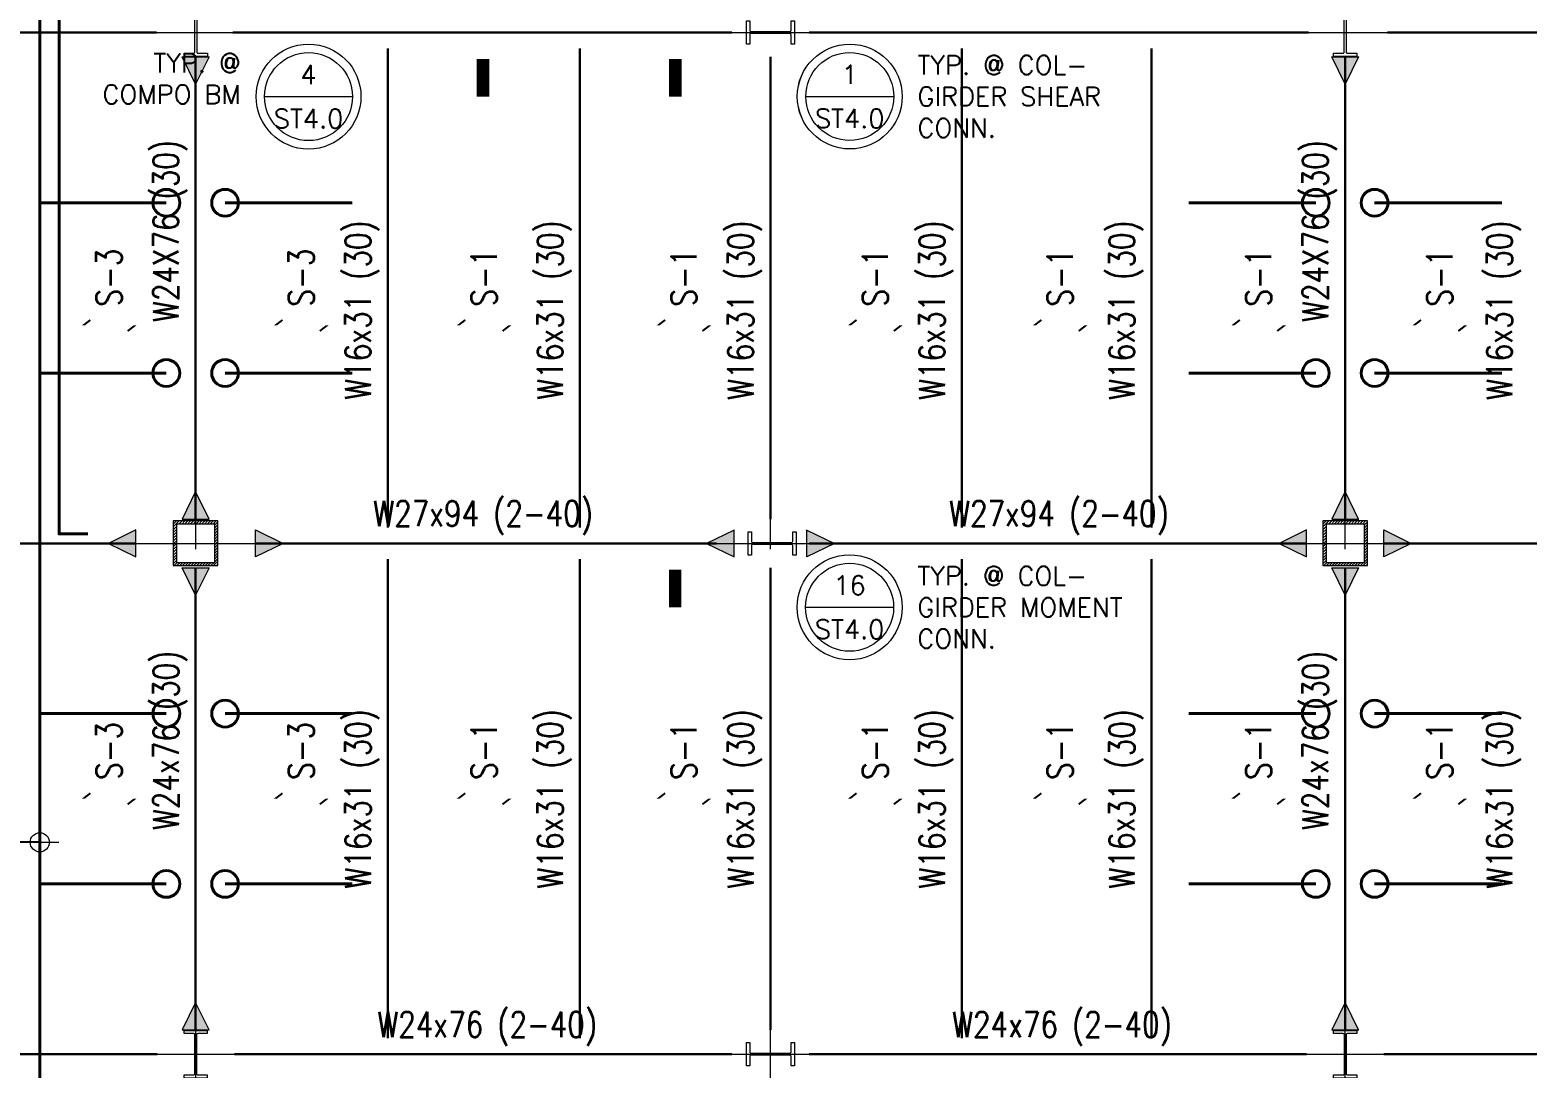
# Model space of a CAD drawing. Header units: millimetres. Extents: x -102066 to 146238, y -50253 to 85631.
# Drawn here: x -55198 to -31755, y 5294 to 21551 of the extents above; entities that cross this region are included whole.
import ezdxf
from ezdxf.enums import TextEntityAlignment as Align

# ---------------------------------------------------------------- set-up
doc = ezdxf.new("R2010")
doc.units = ezdxf.units.MM
doc.header["$MEASUREMENT"] = 0
doc.linetypes.add('CENTER2', pattern=[28.575, 19.05, -3.175, 3.175, -3.175])
doc.layers.get('0').update_dxf_attribs({"lineweight": 0})
for name, color, linetype, lineweight in [('COLUMN', 4, 'Continuous', 30), ('GRIDLINES_DIM', 252, 'Continuous', 5), ('HATCH', 8, 'Continuous', 5), ('S-ANNO-DIMS', 252, 'Continuous', 5), ('S-ANNO-MARK', 2, 'Continuous', 9), ('S-ANNO-NPLT', 7, 'Continuous', 9), ('S-Anno-Symb', 143, 'Continuous', 15), ('S-Anno-Text', 52, 'Continuous', 15), ('S-BEAM', 5, 'Continuous', 30), ('S-BRACE', 2, 'Continuous', 9), ('S-COLS', 2, 'Continuous', 20), ('S-CONN', 1, 'Continuous', 9), ('S_COL', 2, 'Continuous', 20), ('S_DRB', 4, 'Continuous', 40), ('S_GRID LINES', 252, 'Continuous', 5)]:
    doc.layers.add(name, color=color, linetype=linetype, lineweight=lineweight)
doc.styles.add('1', font='simplex.shx', dxfattribs={"width": 0.85, "height": 300})
doc.styles.add('ROMANSX', font='ROMANS.shx', dxfattribs={"height": 0.09375})
doc.styles.add('SIMPLEX', font='SIMPLEX.shx', dxfattribs={"width": 0.8, "height": 400})
doc.dimstyles.new('ESCA', dxfattribs={"dimtxt": 300, "dimasz": 1, "dimexe": 100, "dimexo": 100, "dimgap": 100, "dimtad": 1, "dimdec": 0, "dimrnd": 1, "dimdsep": 46, "dimtxsty": '1', "dimblk1": 'ESCADIM_ARW', "dimblk2": 'ESCADIM_ARW', "dimsah": 1, "dimcen": 50, "dimclrd": 256, "dimclre": 256, "dimclrt": 52, "dimadec": 0, "dimazin": 0, "dimtfac": 1, "dimtdec": 0, "dimtofl": 0, "dimtmove": 0, "dimatfit": 3, "dimldrblk": 'ESCADIM_ARW', "dimfxl": 1, "dimtolj": 1, "dimtzin": 0, "dimarcsym": 0})

# ---------------------------------------------------------------- blocks, each defined once
blk = doc.blocks.new('DIM_GRIDLINES_2')
at = {"layer": 'GRIDLINES_DIM', "linetype": 'CENTER2', "ltscale": 300}
for p, q in [((17000, -10379.6), (17000, 63813, 0)), ((26000, -10379.6), (26000, 63813, 0)), ((35000, -10379.6), (35000, 63813, 0)), ((-12556.3, 32000, 0), (50790.7, 32000, 0)), ((-12556.3, 24000, 0), (50790.7, 24000, 0)), ((-12556.3, 16000, 0), (50790.7, 16000, 0))]:
    blk.add_line(p, q, dxfattribs=at)
blk = doc.blocks.new('9F COLUMN LAYOUT')
at = {"layer": 'HATCH', "ltscale": 0.05}
h = blk.add_hatch(dxfattribs=at)
h.set_pattern_fill('ANSI31', color=256, scale=250, style=0)
h.set_pattern_definition([(45, (50219.336, 11360.09), (-22.097087, 22.097087), [])])
h.paths.add_polyline_path([(16699, 23702), (17299, 23702), (17299, 24302), (16699, 24302)], flags=16)
h.paths.add_polyline_path([(16649, 23652), (17349, 23652), (17349, 24352), (16649, 24352)])
h = blk.add_hatch(dxfattribs=at)
h.set_pattern_fill('ANSI31', color=256, scale=250, style=0)
h.set_pattern_definition([(45, (68220.426, 11360.09), (-22.097087, 22.097087), [])])
h.paths.add_polyline_path([(34700, 23702), (35300, 23702), (35300, 24302), (34700, 24302)], flags=16)
h.paths.add_polyline_path([(34650, 23652), (35350, 23652), (35350, 24352), (34650, 24352)])
at = {"layer": 'S-COLS', "ltscale": 0.5, "elevation": 0}
for points in [[(16649, 23652), (17349, 23652), (17349, 24352), (16649, 24352)], [(16699, 23702), (17299, 23702), (17299, 24302), (16699, 24302)], [(34650, 23652), (35350, 23652), (35350, 24352), (34650, 24352)], [(34700, 23702), (35300, 23702), (35300, 24302), (34700, 24302)]]:
    blk.add_lwpolyline(points, close=True, dxfattribs=at)
at = {"layer": 'S_COL', "ltscale": 0.05, "elevation": 0}
for points in [[(17000, 32376), (17183, 32376), (17183, 32323), (17033, 32323, 0.414214), (17015, 32305), (17015, 31695, 0.414214), (17033, 31677), (17183, 31677), (17183, 31624), (16817, 31624), (16817, 31677), (16967, 31677, 0.414214), (16985, 31695), (16985, 32305, 0.414214), (16967, 32323), (16817, 32323), (16817, 32376), (17000, 32376)], [(35000, 32376), (35183, 32376), (35183, 32323), (35033, 32323, 0.414214), (35015, 32305), (35015, 31695, 0.414214), (35033, 31677), (35183, 31677), (35183, 31624), (34817, 31624), (34817, 31677), (34967, 31677, 0.414214), (34985, 31695), (34985, 32305, 0.414214), (34967, 32323), (34817, 32323), (34817, 32376), (35000, 32376)], [(25624, 32000), (25624, 32183), (25677, 32183), (25677, 32033, 0.414214), (25695, 32015), (26305, 32015, 0.414214), (26323, 32033), (26323, 32183), (26376, 32183), (26376, 31817), (26323, 31817), (26323, 31967, 0.414214), (26305, 31985), (25695, 31985, 0.414214), (25677, 31967), (25677, 31817), (25624, 31817), (25624, 32000)], [(25649, 24000), (25649, 24183), (25702, 24183), (25702, 24033, 0.414214), (25720, 24015), (26329, 24015, 0.414214), (26348, 24033), (26348, 24183), (26401, 24183), (26401, 23817), (26348, 23817), (26348, 23967, 0.414214), (26329, 23985), (25720, 23985, 0.414214), (25702, 23967), (25702, 23817), (25649, 23817), (25649, 24000)]]:
    blk.add_lwpolyline(points, format="xyb", dxfattribs=at)
at = {"layer": 'S_COL', "ltscale": 0.05}
for points in [[(17000, 15628), (16818, 15628), (16818, 15677), (16969, 15677, 0.414214), (16987, 15695), (16987, 16305, 0.414214), (16969, 16323), (16818, 16323), (16818, 16372), (17182, 16372), (17182, 16323), (17031, 16323, 0.414214), (17013, 16305), (17013, 15695, 0.414214), (17031, 15677), (17182, 15677), (17182, 15628), (17000, 15628)], [(25624, 16000), (25624, 16183), (25677, 16183), (25677, 16033, 0.414214), (25695, 16015), (26305, 16015, 0.414214), (26323, 16033), (26323, 16183), (26376, 16183), (26376, 15817), (26323, 15817), (26323, 15967, 0.414214), (26305, 15985), (25695, 15985, 0.414214), (25677, 15967), (25677, 15817), (25624, 15817), (25624, 16000)], [(35000, 15628), (34818, 15628), (34818, 15677), (34969, 15677, 0.414214), (34987, 15695), (34987, 16305, 0.414214), (34969, 16323), (34818, 16323), (34818, 16372), (35182, 16372), (35182, 16323), (35031, 16323, 0.414214), (35013, 16305), (35013, 15695, 0.414214), (35031, 15677), (35182, 15677), (35182, 15628), (35000, 15628)]]:
    blk.add_lwpolyline(points, format="xyb", dxfattribs=at)
blk = doc.blocks.new('Bubble')
at = {"layer": 'S-ANNO-NPLT'}
blk.add_circle((0, 0), 0.2608, dxfattribs=at)
at = {"layer": 'S-Anno-Symb', "color": 0}
blk.add_line((-0.2188, 0), (0.2188, 0), dxfattribs=at)
blk.add_circle((0, 0), 0.2187, dxfattribs=at)
at = {"layer": 'S-Anno-Symb', "style": 'ROMANSX'}
for tag, p in [('1', (0, 0.1094)), ('S1', (0, -0.1094))]:
    blk.add_attdef(tag, text='', height=0.0937, dxfattribs=at).set_placement(p, align=Align.MIDDLE_CENTER)
at = {"layer": 'S-Anno-Symb', "style": 'ROMANSX', "width": 1.018385, "flags": 8}
blk.add_attdef('LONG', text='', height=0.0937, dxfattribs=at).set_placement((-0.1796, -0.1249), (0.1796, -0.1249), align=Align.FIT)
blk = doc.blocks.new('ESCADIM_ARW')
at = {"color": 7}
blk.add_line((-150, 0), (150, 0), dxfattribs=at)
blk.add_circle((0, 0), 75, dxfattribs=at)
blk = doc.blocks.new('9F FRAMING PLAN2')
at = {"layer": 'S-CONN'}
for points in [[(-52814, 21130), (-52604, 20701), (-52394, 21130)], [(-34813, 21130), (-34603, 20701), (-34392, 21130)], [(-52814, 13892), (-52604, 14321), (-52394, 13892)], [(-34813, 13892), (-34603, 14321), (-34392, 13892)], [(-53539, 13300), (-53968, 13511), (-53539, 13721)], [(-51664, 13300), (-51235, 13511), (-51664, 13721)], [(-44173, 13299), (-44602, 13509), (-44173, 13719)], [(-43031, 13299), (-42602, 13509), (-43031, 13719)], [(-35208, 13300), (-35637, 13511), (-35208, 13721)], [(-33996, 13300), (-33567, 13511), (-33996, 13721)], [(-52814, 13130), (-52604, 12701), (-52394, 13130)], [(-34813, 13130), (-34603, 12701), (-34392, 13130)], [(-52814, 5892), (-52604, 6321), (-52394, 5892)], [(-34813, 5892), (-34603, 6321), (-34392, 5892)]]:
    blk.add_hatch(color=256, dxfattribs=at).paths.add_polyline_path(points)
at = {"layer": 'S-BEAM'}
for p, q in [((-53215, 21512, -107), (-61289, 21512, -107)), ((-52023, 21512, -107), (-44208, 21511, -107)), ((-35175, 21511, -107), (-42996, 21512, -107)), ((-33942, 21511, -107), (-25908, 21512, -107)), ((-52603, 13892, -107), (-52603, 21130, -107)), ((-49594, 13761, -107), (-49594, 21263, -107)), ((-46585, 13761, -107), (-46585, 21263, -107)), ((-43602, 13892, -107), (-43602, 21130, -107)), ((-40605, 13761, -107), (-40605, 21262, -107)), ((-37634, 13761, -107), (-37634, 21261, -107)), ((-34602, 13892, -107), (-34602, 21130, -107)), ((-53539, 13511, -107), (-60996, 13511, -107)), ((-51664, 13511, -107), (-44446, 13511, -107)), ((-35208, 13511, -107), (-42996, 13511, -107)), ((-33996, 13511, -107), (-26208, 13511, -107)), ((-52603, 13130, -107), (-52603, 5892, -107)), ((-49594, 13261, -107), (-49594, 5761, -107)), ((-46585, 13261, -107), (-46585, 5761, -107)), ((-43602, 13130, -107), (-43602, 5892, -107)), ((-40605, 13261, -107), (-40605, 5761, -107)), ((-37634, 13261, -107), (-37634, 5761, -107)), ((-34602, 13130, -107), (-34602, 5892, -107)), ((-53208, 5511, -107), (-61121, 5511, -107)), ((-51996, 5511, -107), (-44208, 5510, -107)), ((-35208, 5510, -107), (-42996, 5510, -107)), ((-33998, 5511, -107), (-26083, 5511, -107))]:
    blk.add_line(p, q, dxfattribs=at)
at = {"layer": 'S-CONN', "color": 1, "elevation": -107}
for points in [[(-52394, 21130), (-52604, 20701), (-52814, 21130), (-52392, 21130)], [(-34392, 21130), (-34603, 20701), (-34813, 21130), (-34391, 21130)], [(-52394, 13892), (-52604, 14321), (-52814, 13892), (-52392, 13892)], [(-34392, 13892), (-34603, 14321), (-34813, 13892), (-34391, 13892)], [(-53539, 13721), (-53968, 13511), (-53539, 13300), (-53539, 13722)], [(-51664, 13721), (-51235, 13511), (-51664, 13300), (-51664, 13722)], [(-44173, 13719), (-44602, 13509), (-44173, 13299), (-44173, 13721)], [(-43031, 13719), (-42602, 13509), (-43031, 13299), (-43031, 13721)], [(-35208, 13721), (-35637, 13511), (-35208, 13300), (-35208, 13722)], [(-33996, 13721), (-33567, 13511), (-33996, 13300), (-33996, 13722)], [(-52394, 13130), (-52604, 12701), (-52814, 13130), (-52392, 13130)], [(-34392, 13130), (-34603, 12701), (-34813, 13130), (-34391, 13130)], [(-52394, 5892), (-52604, 6321), (-52814, 5892), (-52392, 5892)], [(-34392, 5892), (-34603, 6321), (-34813, 5892), (-34391, 5892)]]:
    blk.add_lwpolyline(points, dxfattribs=at)
blk = doc.blocks.new("ADD' L BARS")
at = {"layer": 'S_DRB', "color": 4, "elevation": 0}
blk.add_lwpolyline([(15310.1, 24150), (14860.1, 24150), (14860.1, 47606.7), (15310.1, 47606.7)], dxfattribs=at)

msp = doc.modelspace()

# ---------------------------------------------------------------- linework, layer by layer
at = {"layer": 'S-ANNO-MARK'}
for points, elevation in [([(-54251.40553, 17009.74485, 29.99952, 29.99952, 0), (-54364.44986, 16922.74372, 0, 0, 0), (-53554.87231, 16922.74372, 29.99952, 29.99952, 0), (-53667.91664, 16835.74258, 0, 0, 0)], -106.73929), ([(-51242.94538, 17009.74485, 29.99952, 29.99952, 0), (-51355.98971, 16922.74372, 0, 0, 0), (-50546.41216, 16922.74372, 29.99952, 29.99952, 0), (-50659.45649, 16835.74258, 0, 0, 0)], -106.73929), ([(-48381.32587, 17009.74485, 29.99952, 29.99952, 0), (-48494.3702, 16922.74372, 0, 0, 0), (-47684.79265, 16922.74372, 29.99952, 29.99952, 0), (-47797.83697, 16835.74258, 0, 0, 0)], -106.7393), ([(-45251.40553, 17009.74485, 29.99952, 29.99952, 0), (-45364.44986, 16922.74372, 0, 0, 0), (-44554.87231, 16922.74372, 29.99952, 29.99952, 0), (-44667.91664, 16835.74258, 0, 0, 0)], -106.73929), ([(-42254.46172, 17009.74485, 29.99952, 29.99952, 0), (-42367.50605, 16922.74372, 0, 0, 0), (-41557.9285, 16922.74372, 29.99952, 29.99952, 0), (-41670.97283, 16835.74258, 0, 0, 0)], -106.73929), ([(-39359.20408, 17009.94842, 29.99952, 29.99952, 0), (-39472.24841, 16922.94729, 0, 0, 0), (-38662.67086, 16922.94729, 29.99952, 29.99952, 0), (-38775.71519, 16835.94615, 0, 0, 0)], -106.7393), ([(-36251.40553, 17009.74485, 29.99952, 29.99952, 0), (-36364.44986, 16922.74372, 0, 0, 0), (-35554.87231, 16922.74372, 29.99952, 29.99952, 0), (-35667.91664, 16835.74258, 0, 0, 0)], -106.73929), ([(-33415.11506, 17009.74485, 29.99952, 29.99952, 0), (-33528.15939, 16922.74372, 0, 0, 0), (-32718.58184, 16922.74372, 29.99952, 29.99952, 0), (-32831.62617, 16835.74258, 0, 0, 0)], -106.73928), ([(-54251.40553, 9598.2682, 29.99952, 29.99952, 0), (-54364.44986, 9511.26707, 0, 0, 0), (-53554.87231, 9511.26707, 29.99952, 29.99952, 0), (-53667.91664, 9424.26594, 0, 0, 0)], -106.73929), ([(-51242.94538, 9598.2682, 29.99952, 29.99952, 0), (-51355.98971, 9511.26707, 0, 0, 0), (-50546.41216, 9511.26707, 29.99952, 29.99952, 0), (-50659.45649, 9424.26594, 0, 0, 0)], -106.73929), ([(-48381.32587, 9598.2682, 29.99952, 29.99952, 0), (-48494.3702, 9511.26707, 0, 0, 0), (-47684.79265, 9511.26707, 29.99952, 29.99952, 0), (-47797.83697, 9424.26594, 0, 0, 0)], -106.7393), ([(-45251.40553, 9598.2682, 29.99952, 29.99952, 0), (-45364.44986, 9511.26707, 0, 0, 0), (-44554.87231, 9511.26707, 29.99952, 29.99952, 0), (-44667.91664, 9424.26594, 0, 0, 0)], -106.73929), ([(-42254.46172, 9598.2682, 29.99952, 29.99952, 0), (-42367.50605, 9511.26707, 0, 0, 0), (-41557.9285, 9511.26707, 29.99952, 29.99952, 0), (-41670.97283, 9424.26594, 0, 0, 0)], -106.73929), ([(-39359.20408, 9598.47178, 29.99952, 29.99952, 0), (-39472.24841, 9511.47064, 0, 0, 0), (-38662.67086, 9511.47064, 29.99952, 29.99952, 0), (-38775.71519, 9424.46951, 0, 0, 0)], -106.7393), ([(-36251.40553, 9598.2682, 29.99952, 29.99952, 0), (-36364.44986, 9511.26707, 0, 0, 0), (-35554.87231, 9511.26707, 29.99952, 29.99952, 0), (-35667.91664, 9424.26594, 0, 0, 0)], -106.73929), ([(-33415.11506, 9598.2682, 29.99952, 29.99952, 0), (-33528.15939, 9511.26707, 0, 0, 0), (-32718.58184, 9511.26707, 29.99952, 29.99952, 0), (-32831.62617, 9424.26594, 0, 0, 0)], -106.73928)]:
    msp.add_lwpolyline(points, format="xyseb", dxfattribs=dict(at, elevation=elevation))
at = {"layer": 'S-ANNO-NPLT'}
for centre in [(-50835.67728, 20506.99885, -106.7393), (-42360.40587, 20508.62717, -106.7393), (-42362.63167, 12509.25904, -106.7393)]:
    msp.add_circle(centre, 821.36597, dxfattribs=at)
at = {"layer": 'S-Anno-Symb', "linetype": 'ByBlock'}
for points, elevation in [([(-50014.31131, 20506.99885, 0, 0, 0), (-48103.45634, 20506.99885, 196.07256, 196.07256, 0), (-48103.45634, 21095.21653, 0, 0, 0)], -106.7393), ([(-43181.77184, 20506.99885, 0, 0, 0), (-45092.62681, 20506.99885, 196.07256, 196.07256, 0), (-45092.62681, 21095.21653, 0, 0, 0)], -106.73929), ([(-43183.99764, 12509.25904, 0, 0, 0), (-45094.85261, 12509.25904, 196.07256, 196.07256, 0), (-45094.85261, 13097.47672, 0, 0, 0)], -106.7393)]:
    msp.add_lwpolyline(points, format="xyseb", dxfattribs=dict(at, elevation=elevation))
at = {"layer": 'S_DRB'}
for p, q in [((-55052.27165, 18844.60041, -106.7393), (-53062.63867, 18844.60041, -106.7393)), ((-50152.27165, 18844.60041, -106.7393), (-52141.90463, 18844.60041, -106.7393)), ((-37052.27165, 18844.60041, -106.7393), (-35062.63867, 18844.60041, -106.7393)), ((-32152.27165, 18844.60041, -106.7393), (-34141.90463, 18844.60041, -106.7393)), ((-55052.27165, 16177.93374, -106.73929), (-53062.63867, 16177.93374, -106.73929)), ((-50152.27165, 16177.93374, -106.73929), (-52141.90463, 16177.93374, -106.73929)), ((-37052.27165, 16177.93374, -106.73929), (-35062.63867, 16177.93374, -106.73929)), ((-32152.27165, 16177.93374, -106.73929), (-34141.90463, 16177.93374, -106.73929)), ((-55052.27165, 10844.60041, -106.73929), (-53062.63867, 10844.60041, -106.73929)), ((-50152.27165, 10844.60041, -106.73929), (-52141.90463, 10844.60041, -106.73929)), ((-37052.27165, 10844.60041, -106.73929), (-35062.63867, 10844.60041, -106.73929)), ((-32152.27165, 10844.60041, -106.73929), (-34141.90463, 10844.60041, -106.73929)), ((-55052.27165, 8177.93374, -106.73929), (-53062.63867, 8177.93374, -106.73929)), ((-50152.27165, 8177.93374, -106.73929), (-52141.90463, 8177.93374, -106.73929)), ((-37052.27165, 8177.93374, -106.73929), (-35062.63867, 8177.93374, -106.73929)), ((-32152.27165, 8177.93374, -106.73929), (-34141.90463, 8177.93374, -106.73929))]:
    msp.add_line(p, q, dxfattribs=at)
at = {"layer": 'S_DRB', "color": 4, "elevation": -106.73929}
msp.add_lwpolyline([(-54593.76593, -2059.38124), (-55043.76593, -2059.38124), (-55043.76593, 45116.54272), (-54593.76593, 45116.54272)], dxfattribs=at)
at = {"layer": 'S_DRB'}
for centre in [(-53062.63867, 18844.60041, -106.7393), (-52141.90463, 18844.60041, -106.7393), (-35062.63867, 18844.60041, -106.7393), (-34141.90463, 18844.60041, -106.7393), (-53062.63867, 16177.93374, -106.73929), (-52141.90463, 16177.93374, -106.73929), (-35062.63867, 16177.93374, -106.73929), (-34141.90463, 16177.93374, -106.73929), (-53062.63867, 10844.60041, -106.73929), (-52141.90463, 10844.60041, -106.73929), (-35062.63867, 10844.60041, -106.73929), (-34141.90463, 10844.60041, -106.73929), (-53062.63867, 8177.93374, -106.73929), (-52141.90463, 8177.93374, -106.73929), (-35062.63867, 8177.93374, -106.73929), (-34141.90463, 8177.93374, -106.73929)]:
    msp.add_circle(centre, 210.36702, dxfattribs=at)

# ---------------------------------------------------------------- block references
at = {"layer": 'COLUMN'}
msp.add_blockref('9F FRAMING PLAN2', (0, 0), dxfattribs=at)
at = {"layer": 'S-Anno-Symb', "xscale": 3149.760000000242, "yscale": 3149.760000000242, "zscale": 3149.760000000242}
for p, values in [((-50835.67728, 20506.99885, -106.7393), {'1': '4', 'S1': 'ST4.0'}), ((-42360.40587, 20508.62717, -106.7393), {'1': '1', 'S1': 'ST4.0'}), ((-42362.63167, 12509.25904, -106.7393), {'1': '16', 'S1': 'ST4.0'})]:
    msp.add_blockref('Bubble', p, dxfattribs=at).add_auto_attribs(values)
at = {"layer": 'S-Anno-Text'}
msp.add_blockref('9F COLUMN LAYOUT', (-69602.27165, -10490.36124, -106.73929), dxfattribs=at)
at = {"layer": 'S-BRACE'}
msp.add_blockref("ADD' L BARS", (-69602.27165, -10490.36124, -106.73929), dxfattribs=at)
at = {"layer": 'S_GRID LINES'}
msp.add_blockref('DIM_GRIDLINES_2', (-69602.27165, -10488.73292, -106.73929), dxfattribs=at)

# ---------------------------------------------------------------- texts
at = {"layer": 'S-ANNO-DIMS', "color": 52, "char_height": 400, "attachment_point": 5, "rotation": 90, "style": 'SIMPLEX'}
for s, insert in [('\\A1;{\\W0.8;W24X76 (30)}', (-53003.36156, 18403.63964, -213.47859)), ('\\A1;{\\W0.8;W24X76 (30)}', (-35002.27165, 18403.63964, -213.47859)), ('\\A1;{\\W0.8;W16x31 (30)}', (-49993.8115, 17165.96736, -106.7393)), ('\\A1;{\\W0.8;W16x31 (30)}', (-46985.35135, 17165.75809, -106.7393)), ('\\A1;{\\W0.8;W16x31 (30)}', (-44002.27165, 17165.02971, -106.73929)), ('\\A1;{\\W0.8;W16x31 (30)}', (-41005.32784, 17165.34212, -106.7393)), ('\\A1;{\\W0.8;W16x31 (30)}', (-38033.7645, 17165.13542, -106.7393)), ('\\A1;{\\W0.8;W16x31 (30)}', (-32119.61373, 17164.72403, -106.73929)), ('\\A1;\\pxqc;S-3', (-53959.66108, 17672.74372, -106.73929)), ('\\A1;\\pxqc;S-3', (-50951.20093, 17672.74372, -106.73929)), ('\\A1;\\pxqc;{\\W0.8;S-1}', (-48089.58142, 17672.74372, -106.7393)), ('\\A1;\\pxqc;{\\W0.8;S-1}', (-44959.66108, 17672.74372, -106.73929)), ('\\A1;\\pxqc;{\\W0.8;S-1}', (-41962.71728, 17672.74372, -106.73929)), ('\\A1;\\pxqc;{\\W0.8;S-1}', (-39067.45963, 17672.94729, -106.7393)), ('\\A1;\\pxqc;{\\W0.8;S-1}', (-35959.66108, 17672.74372, -106.73929)), ('\\A1;\\pxqc;{\\W0.8;S-1}', (-33123.37062, 17672.74372, -106.73928)), ('\\A1;{\\W0.8;W24x76 (30)}', (-53002.27165, 10426.72355, -213.47858)), ('\\A1;{\\W0.8;W24x76 (30)}', (-35002.27165, 10426.72354, -213.47858)), ('\\A1;{\\W0.8;W16x31 (30)}', (-49993.8115, 9511.26708, -106.7393)), ('\\A1;{\\W0.8;W16x31 (30)}', (-46985.35135, 9511.26708, -106.7393)), ('\\A1;{\\W0.8;W16x31 (30)}', (-44002.27165, 9511.26708, -106.73929)), ('\\A1;{\\W0.8;W16x31 (30)}', (-41005.32784, 9511.26707, -106.7393)), ('\\A1;{\\W0.8;W16x31 (30)}', (-38033.7645, 9511.26707, -106.7393)), ('\\A1;{\\W0.8;W16x31 (30)}', (-32119.61373, 9511.26707, -106.73929)), ('\\A1;\\pxqc;S-3', (-53959.66108, 10261.26707, -106.73929)), ('\\A1;\\pxqc;S-3', (-50951.20093, 10261.26707, -106.73929)), ('\\A1;\\pxqc;{\\W0.8;S-1}', (-48089.58142, 10261.26707, -106.7393)), ('\\A1;\\pxqc;{\\W0.8;S-1}', (-44959.66108, 10261.26707, -106.73929)), ('\\A1;\\pxqc;{\\W0.8;S-1}', (-41962.71728, 10261.26707, -106.73929)), ('\\A1;\\pxqc;{\\W0.8;S-1}', (-39067.45963, 10261.47064, -106.7393)), ('\\A1;\\pxqc;{\\W0.8;S-1}', (-35959.66108, 10261.26707, -106.73929)), ('\\A1;\\pxqc;{\\W0.8;S-1}', (-33123.37062, 10261.26707, -106.73928))]:
    msp.add_mtext(s, dxfattribs=dict(at, insert=insert))
at = {"layer": 'S-ANNO-DIMS', "color": 52, "char_height": 400, "attachment_point": 5, "style": 'SIMPLEX'}
for s, insert in [('\\A1;W27x94 (2-40)', (-48102.27163, 13912.10959, -106.73931)), ('\\A1;W27x94 (2-40)', (-39085.65147, 13911.02531, -106.73931)), ('\\A1;{\\W0.8;W24x76 (2-40)}', (-48038.29412, 5910.00218, -106.73929)), ('\\A1;{\\W0.8;W24x76 (2-40)}', (-39038.29412, 5909.45814, -106.73929))]:
    msp.add_mtext(s, dxfattribs=dict(at, insert=insert))
at = {"layer": 'S-Anno-Symb', "char_height": 295.29, "width": 6780.3427625, "style": 'ROMANSX'}
for s, insert, attachment_point in [('TYP. @ \\PCOMPO BM', (-51896.82325, 20787.39119, -106.7393), 6), ('TYP. @ COL-\\PGIRDER SHEAR\\PCONN.', (-41299.25989, 20508.62717, -106.7393), 4), ('TYP. @ COL-\\PGIRDER MOMENT\\PCONN.', (-41301.92302, 12509.25904, -106.7393), 4)]:
    msp.add_mtext(s, dxfattribs=dict(at, insert=insert, attachment_point=attachment_point))

# ---------------------------------------------------------------- leaders
at = {"layer": 'S-ANNO-DIMS', "color": 4}
msp.add_leader([(-55043.76593, 8829.44946, -106.7393), (-65625.88541, 8829.44946, -106.7393)], dimstyle='ESCA', override={"dimasz": 2, "dimtad": 0, "dimfxl": 0.0625}, dxfattribs=at)

doc.saveas('drawing.dxf')
